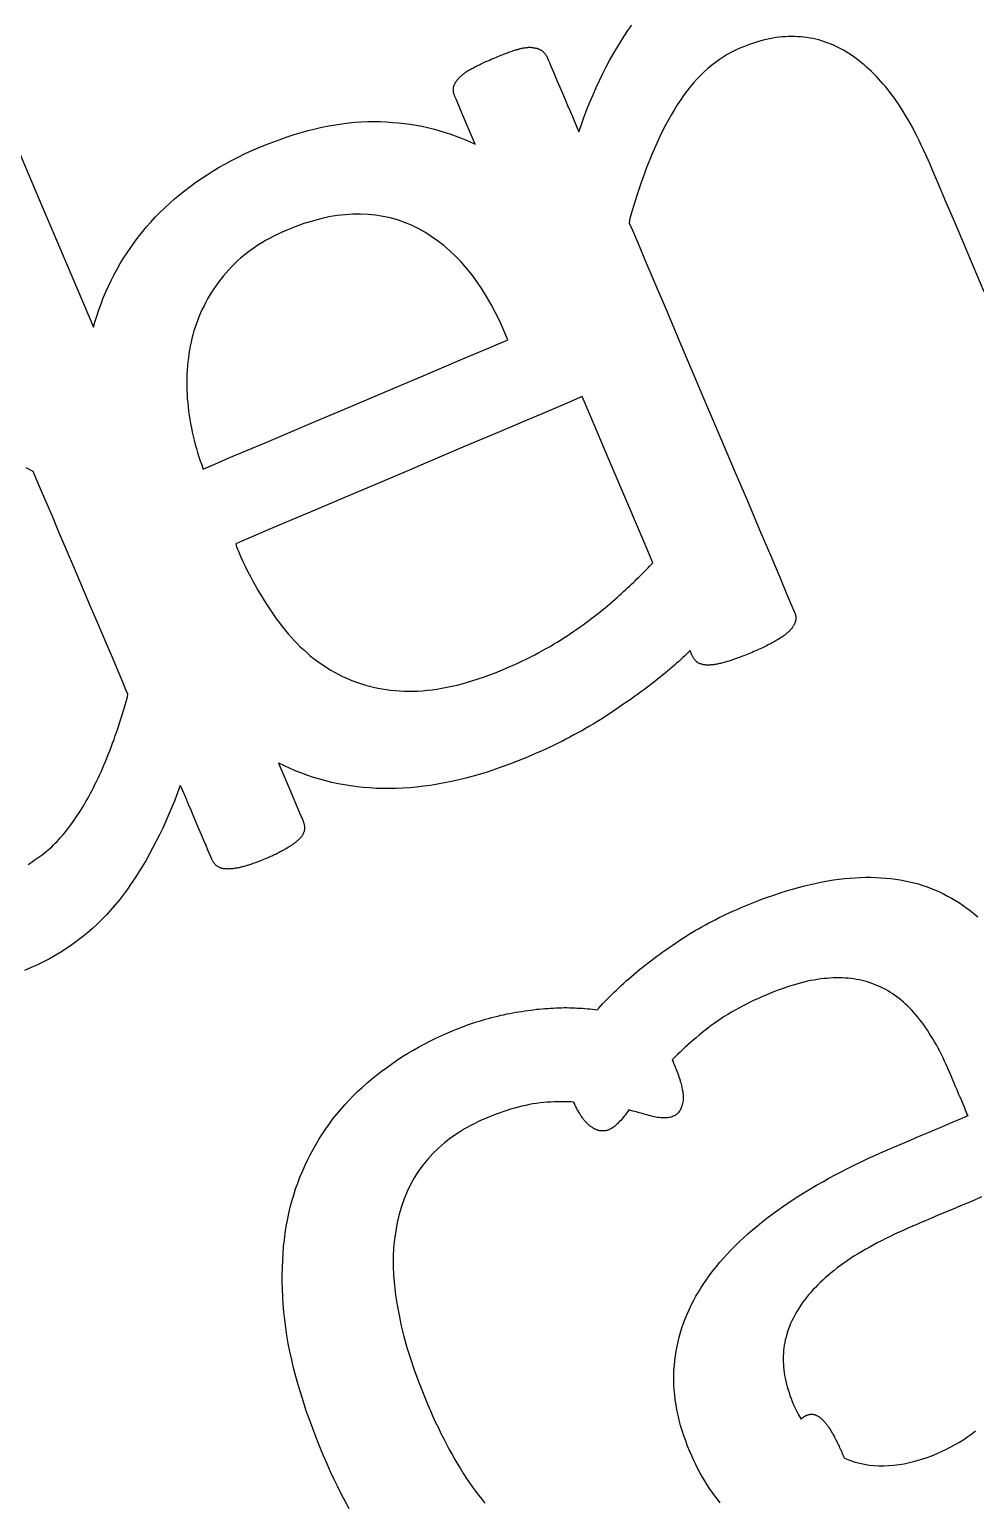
# Model space of a CAD drawing. Header units: millimetres. Extents: x 47 to 159, y 49 to 299.
# Drawn here: x 112.17 to 120.11, y 145.12 to 157.48 of the extents above; entities that cross this region are included whole.
import ezdxf

# ---------------------------------------------------------------- set-up
doc = ezdxf.new("R2010")
doc.units = ezdxf.units.MM

# ---------------------------------------------------------------- blocks, each defined once
blk = doc.blocks.new('angel 01')
for points in [[(-7.809, 96.265), (-7.841, 96.325), (-7.873, 96.386), (-7.904, 96.449), (-7.935, 96.512), (-7.965, 96.577), (-7.994, 96.643), (-8.024, 96.711), (-8.056, 96.787), (-8.086, 96.864), (-8.115, 96.939), (-8.143, 97.014), (-8.169, 97.089), (-8.193, 97.162), (-8.216, 97.235), (-8.237, 97.306), (-8.257, 97.377), (-8.275, 97.448), (-8.291, 97.517), (-8.306, 97.586), (-8.32, 97.654), (-8.331, 97.721), (-8.341, 97.787), (-8.35, 97.853), (-8.357, 97.918), (-8.362, 97.982), (-8.366, 98.045), (-8.369, 98.108), (-8.37, 98.17), (-8.371, 98.23), (-8.369, 98.291), (-8.367, 98.35), (-8.364, 98.408), (-8.359, 98.466), (-8.353, 98.523), (-8.345, 98.579), (-8.337, 98.634), (-8.327, 98.689), (-8.315, 98.743), (-8.303, 98.796), (-8.289, 98.848), (-8.274, 98.899), (-8.258, 98.95), (-8.241, 99), (-8.222, 99.049), (-8.202, 99.097), (-8.181, 99.145), (-8.159, 99.191), (-8.136, 99.237), (-8.112, 99.282), (-8.087, 99.327), (-8.061, 99.371), (-8.033, 99.414), (-8.005, 99.456), (-7.975, 99.497), (-7.945, 99.538), (-7.913, 99.578), (-7.88, 99.618), (-7.846, 99.656), (-7.811, 99.694), (-7.775, 99.731), (-7.738, 99.767), (-7.7, 99.803), (-7.661, 99.837), (-7.621, 99.871), (-7.581, 99.904), (-7.54, 99.936), (-7.497, 99.968), (-7.455, 99.999), (-7.411, 100.028), (-7.366, 100.058), (-7.321, 100.086), (-7.275, 100.113), (-7.228, 100.14), (-7.18, 100.166), (-7.131, 100.191), (-7.082, 100.216), (-7.031, 100.239), (-6.98, 100.262), (-6.943, 100.278), (-6.918, 100.288), (-6.893, 100.298), (-6.867, 100.308), (-6.842, 100.318), (-6.817, 100.327), (-6.792, 100.336), (-6.766, 100.344), (-6.741, 100.352), (-6.716, 100.36), (-6.69, 100.368), (-6.665, 100.375), (-6.64, 100.382), (-6.614, 100.389), (-6.589, 100.396), (-6.563, 100.402), (-6.538, 100.408), (-6.512, 100.413), (-6.487, 100.419), (-6.461, 100.424), (-6.436, 100.428), (-6.411, 100.433), (-6.386, 100.437), (-6.361, 100.441), (-6.336, 100.445), (-6.311, 100.449), (-6.287, 100.452), (-6.263, 100.455), (-6.238, 100.458), (-6.214, 100.46), (-6.191, 100.462), (-6.167, 100.464), (-6.143, 100.466), (-6.12, 100.468), (-6.097, 100.469), (-6.074, 100.47), (-6.051, 100.471), (-6.028, 100.471), (-6.005, 100.472), (-5.983, 100.472), (-5.961, 100.471), (-5.939, 100.471), (-5.917, 100.47), (-5.895, 100.469), (-5.874, 100.468), (-5.852, 100.467), (-5.831, 100.465), (-5.81, 100.463), (-5.79, 100.461), (-5.769, 100.459), (-5.749, 100.457), (-5.729, 100.454), (-5.715, 100.469), (-5.698, 100.488), (-5.68, 100.507), (-5.662, 100.526), (-5.644, 100.544), (-5.625, 100.563), (-5.606, 100.582), (-5.587, 100.601), (-5.567, 100.62), (-5.547, 100.639), (-5.526, 100.658), (-5.505, 100.677), (-5.484, 100.696), (-5.463, 100.715), (-5.441, 100.734), (-5.418, 100.753), (-5.396, 100.772), (-5.373, 100.791), (-5.35, 100.81), (-5.326, 100.828), (-5.302, 100.847), (-5.278, 100.866), (-5.253, 100.884), (-5.228, 100.903), (-5.203, 100.921), (-5.178, 100.94), (-5.152, 100.958), (-5.125, 100.977), (-5.099, 100.995), (-5.072, 101.013), (-5.045, 101.031), (-5.017, 101.049), (-4.989, 101.067), (-4.962, 101.085), (-4.934, 101.102), (-4.906, 101.119), (-4.877, 101.135), (-4.849, 101.151), (-4.82, 101.167), (-4.791, 101.183), (-4.762, 101.198), (-4.733, 101.213), (-4.704, 101.228), (-4.674, 101.243), (-4.645, 101.257), (-4.615, 101.271), (-4.585, 101.284), (-4.555, 101.297), (-4.52, 101.312), (-4.464, 101.336), (-4.409, 101.358), (-4.354, 101.379), (-4.299, 101.399), (-4.246, 101.417), (-4.193, 101.435), (-4.141, 101.452), (-4.089, 101.467), (-4.038, 101.481), (-3.988, 101.495), (-3.938, 101.507), (-3.889, 101.518), (-3.84, 101.527), (-3.792, 101.536), (-3.745, 101.544), (-3.699, 101.55), (-3.653, 101.555), (-3.608, 101.559), (-3.563, 101.563), (-3.519, 101.565), (-3.475, 101.566), (-3.432, 101.566), (-3.39, 101.565), (-3.348, 101.563), (-3.307, 101.56), (-3.266, 101.556), (-3.226, 101.551), (-3.187, 101.544), (-3.148, 101.537), (-3.109, 101.529), (-3.071, 101.52), (-3.034, 101.51), (-2.997, 101.498), (-2.961, 101.486), (-2.926, 101.473), (-2.891, 101.458), (-2.856, 101.443), (-2.822, 101.427), (-2.788, 101.409), (-2.755, 101.391), (-2.722, 101.371), (-2.69, 101.351), (-2.658, 101.33), (-2.627, 101.307), (-2.596, 101.284), (-2.566, 101.26), (-2.536, 101.235)], [(-2.481, 106.481), (-2.574, 106.7), (-2.662, 106.906), (-2.74, 107.091), (-2.808, 107.25), (-2.862, 107.378), (-2.9, 107.468), (-2.92, 107.515), (-2.933, 107.544), (-2.952, 107.588), (-2.971, 107.63), (-2.99, 107.672), (-3.009, 107.712), (-3.028, 107.751), (-3.047, 107.789), (-3.066, 107.826), (-3.084, 107.862), (-3.103, 107.896), (-3.122, 107.93), (-3.141, 107.962), (-3.16, 107.993), (-3.178, 108.023), (-3.197, 108.052), (-3.216, 108.08), (-3.235, 108.106), (-3.253, 108.132), (-3.272, 108.156), (-3.291, 108.18), (-3.31, 108.203), (-3.329, 108.225), (-3.348, 108.247), (-3.368, 108.269), (-3.388, 108.29), (-3.408, 108.31), (-3.428, 108.33), (-3.448, 108.349), (-3.469, 108.367), (-3.489, 108.385), (-3.51, 108.403), (-3.531, 108.42), (-3.552, 108.436), (-3.574, 108.452), (-3.595, 108.467), (-3.617, 108.481), (-3.639, 108.495), (-3.661, 108.508), (-3.684, 108.521), (-3.706, 108.532), (-3.729, 108.543), (-3.752, 108.554), (-3.775, 108.563), (-3.799, 108.572), (-3.822, 108.58), (-3.846, 108.588), (-3.87, 108.595), (-3.895, 108.601), (-3.919, 108.606), (-3.944, 108.611), (-3.969, 108.615), (-3.994, 108.618), (-4.02, 108.621), (-4.045, 108.622), (-4.071, 108.623), (-4.097, 108.624), (-4.123, 108.623), (-4.15, 108.622), (-4.176, 108.62), (-4.202, 108.617), (-4.229, 108.614), (-4.256, 108.61), (-4.282, 108.605), (-4.309, 108.599), (-4.336, 108.592), (-4.364, 108.585), (-4.391, 108.577), (-4.418, 108.568), (-4.446, 108.559), (-4.474, 108.549), (-4.502, 108.538), (-4.531, 108.525), (-4.567, 108.509), (-4.602, 108.491), (-4.637, 108.472), (-4.671, 108.451), (-4.704, 108.429), (-4.737, 108.405), (-4.769, 108.38), (-4.8, 108.354), (-4.831, 108.326), (-4.861, 108.297), (-4.891, 108.266), (-4.92, 108.234), (-4.948, 108.2), (-4.976, 108.165), (-5.003, 108.128), (-5.03, 108.09), (-5.056, 108.051), (-5.081, 108.01), (-5.106, 107.968), (-5.131, 107.924), (-5.155, 107.879), (-5.179, 107.832), (-5.202, 107.784), (-5.225, 107.735), (-5.248, 107.684), (-5.27, 107.632), (-5.292, 107.578), (-5.314, 107.523), (-5.335, 107.466), (-5.356, 107.408), (-5.377, 107.349), (-5.397, 107.288), (-5.416, 107.226), (-5.436, 107.162), (-5.455, 107.097), (-5.459, 107.058), (-5.433, 106.997), (-5.385, 106.885), (-5.319, 106.729), (-5.237, 106.535), (-5.142, 106.312), (-5.037, 106.065), (-4.925, 105.802), (-4.81, 105.529), (-4.693, 105.254), (-4.578, 104.984), (-4.468, 104.725), (-4.366, 104.484), (-4.275, 104.269), (-4.197, 104.085), (-4.136, 103.941), (-4.094, 103.843), (-4.075, 103.798), (-4.072, 103.792), (-4.071, 103.788), (-4.069, 103.783), (-4.068, 103.778), (-4.066, 103.774), (-4.065, 103.769), (-4.064, 103.765), (-4.063, 103.76), (-4.063, 103.756), (-4.062, 103.751), (-4.062, 103.747), (-4.062, 103.742), (-4.062, 103.738), (-4.062, 103.734), (-4.063, 103.73), (-4.063, 103.725), (-4.064, 103.721), (-4.065, 103.717), (-4.066, 103.713), (-4.067, 103.708), (-4.068, 103.704), (-4.07, 103.7), (-4.072, 103.696), (-4.074, 103.691), (-4.076, 103.687), (-4.078, 103.683), (-4.081, 103.678), (-4.083, 103.674), (-4.086, 103.669), (-4.089, 103.665), (-4.093, 103.66), (-4.096, 103.656), (-4.1, 103.652), (-4.104, 103.647), (-4.108, 103.642), (-4.112, 103.638), (-4.116, 103.633), (-4.121, 103.629), (-4.126, 103.624), (-4.131, 103.619), (-4.136, 103.615), (-4.142, 103.61), (-4.148, 103.605), (-4.154, 103.6), (-4.161, 103.596), (-4.167, 103.591), (-4.174, 103.586), (-4.182, 103.581), (-4.189, 103.576), (-4.197, 103.571), (-4.205, 103.566), (-4.213, 103.561), (-4.222, 103.556), (-4.23, 103.551), (-4.24, 103.545), (-4.249, 103.54), (-4.259, 103.535), (-4.269, 103.53), (-4.279, 103.524), (-4.29, 103.519), (-4.301, 103.513), (-4.312, 103.507), (-4.324, 103.502), (-4.336, 103.496), (-4.348, 103.49), (-4.361, 103.485), (-4.374, 103.479), (-4.387, 103.473), (-4.401, 103.467), (-4.414, 103.461), (-4.429, 103.454), (-4.443, 103.448), (-4.457, 103.443), (-4.47, 103.437), (-4.484, 103.432), (-4.497, 103.426), (-4.51, 103.421), (-4.522, 103.416), (-4.535, 103.412), (-4.547, 103.407), (-4.559, 103.403), (-4.57, 103.399), (-4.582, 103.395), (-4.593, 103.391), (-4.604, 103.387), (-4.615, 103.384), (-4.625, 103.38), (-4.636, 103.377), (-4.646, 103.374), (-4.655, 103.371), (-4.665, 103.369), (-4.675, 103.366), (-4.684, 103.364), (-4.693, 103.362), (-4.702, 103.36), (-4.71, 103.358), (-4.719, 103.356), (-4.727, 103.355), (-4.736, 103.353), (-4.744, 103.352), (-4.751, 103.351), (-4.759, 103.35), (-4.766, 103.349), (-4.774, 103.349), (-4.781, 103.348), (-4.787, 103.348), (-4.794, 103.348), (-4.801, 103.348), (-4.807, 103.348), (-4.813, 103.348), (-4.819, 103.349), (-4.825, 103.349), (-4.83, 103.35), (-4.836, 103.351), (-4.841, 103.352), (-4.846, 103.353), (-4.851, 103.354), (-4.856, 103.355), (-4.86, 103.357), (-4.865, 103.358), (-4.869, 103.36), (-4.873, 103.362), (-4.877, 103.364), (-4.88, 103.366), (-4.884, 103.369), (-4.887, 103.371), (-4.891, 103.373), (-4.894, 103.376), (-4.897, 103.379), (-4.9, 103.382), (-4.903, 103.385), (-4.906, 103.388), (-4.909, 103.391), (-4.911, 103.395), (-4.914, 103.398), (-4.917, 103.402), (-4.919, 103.406), (-4.922, 103.41), (-4.924, 103.414), (-4.926, 103.418), (-4.928, 103.423), (-4.931, 103.427), (-4.933, 103.432), (-4.949, 103.47), (-4.949, 103.47), (-4.963, 103.455), (-4.978, 103.44), (-4.994, 103.425), (-5.01, 103.41), (-5.027, 103.394), (-5.044, 103.378), (-5.062, 103.363), (-5.08, 103.346), (-5.098, 103.33), (-5.118, 103.313), (-5.138, 103.297), (-5.158, 103.28), (-5.179, 103.263), (-5.2, 103.245), (-5.222, 103.228), (-5.244, 103.21), (-5.267, 103.192), (-5.291, 103.174), (-5.315, 103.156), (-5.339, 103.138), (-5.364, 103.12), (-5.389, 103.101), (-5.415, 103.083), (-5.441, 103.064), (-5.468, 103.045), (-5.495, 103.027), (-5.523, 103.008), (-5.551, 102.989), (-5.58, 102.969), (-5.609, 102.95), (-5.638, 102.931), (-5.668, 102.911), (-5.699, 102.892), (-5.73, 102.872), (-5.761, 102.853), (-5.793, 102.834), (-5.825, 102.816), (-5.858, 102.797), (-5.89, 102.779), (-5.924, 102.761), (-5.957, 102.743), (-5.991, 102.725), (-6.026, 102.707), (-6.06, 102.69), (-6.095, 102.673), (-6.131, 102.656), (-6.167, 102.639), (-6.203, 102.623), (-6.24, 102.607), (-6.277, 102.591), (-6.327, 102.569), (-6.391, 102.543), (-6.455, 102.518), (-6.519, 102.495), (-6.582, 102.473), (-6.644, 102.452), (-6.706, 102.433), (-6.768, 102.415), (-6.829, 102.399), (-6.89, 102.384), (-6.95, 102.37), (-7.01, 102.358), (-7.069, 102.347), (-7.128, 102.338), (-7.186, 102.33), (-7.244, 102.324), (-7.301, 102.318), (-7.358, 102.315), (-7.414, 102.312), (-7.47, 102.311), (-7.526, 102.312), (-7.581, 102.313), (-7.635, 102.316), (-7.69, 102.321), (-7.743, 102.326), (-7.797, 102.333), (-7.849, 102.342), (-7.902, 102.352), (-7.954, 102.363), (-8.005, 102.375), (-8.056, 102.389), (-8.107, 102.405), (-8.157, 102.421), (-8.206, 102.439), (-8.255, 102.458), (-8.304, 102.479), (-8.352, 102.501), (-8.4, 102.524), (-8.402, 102.525), (-8.301, 102.289), (-8.225, 102.108), (-8.198, 102.045), (-8.196, 102.04), (-8.194, 102.036), (-8.193, 102.031), (-8.191, 102.026), (-8.19, 102.022), (-8.189, 102.017), (-8.187, 102.012), (-8.187, 102.008), (-8.186, 102.003), (-8.185, 101.999), (-8.185, 101.994), (-8.184, 101.99), (-8.184, 101.985), (-8.184, 101.981), (-8.184, 101.976), (-8.184, 101.972), (-8.185, 101.968), (-8.185, 101.963), (-8.186, 101.959), (-8.187, 101.954), (-8.188, 101.95), (-8.189, 101.946), (-8.191, 101.941), (-8.192, 101.937), (-8.194, 101.933), (-8.197, 101.928), (-8.199, 101.924), (-8.201, 101.92), (-8.204, 101.916), (-8.207, 101.912), (-8.21, 101.907), (-8.213, 101.903), (-8.217, 101.899), (-8.22, 101.895), (-8.224, 101.891), (-8.228, 101.887), (-8.233, 101.882), (-8.237, 101.878), (-8.242, 101.874), (-8.247, 101.87), (-8.252, 101.865), (-8.257, 101.861), (-8.263, 101.857), (-8.269, 101.852), (-8.274, 101.848), (-8.281, 101.843), (-8.287, 101.839), (-8.293, 101.834), (-8.3, 101.83), (-8.307, 101.825), (-8.314, 101.821), (-8.322, 101.816), (-8.329, 101.812), (-8.337, 101.807), (-8.345, 101.802), (-8.353, 101.798), (-8.361, 101.793), (-8.37, 101.788), (-8.379, 101.783), (-8.388, 101.779), (-8.397, 101.774), (-8.407, 101.769), (-8.417, 101.764), (-8.427, 101.759), (-8.437, 101.755), (-8.447, 101.75), (-8.458, 101.745), (-8.469, 101.74), (-8.48, 101.735), (-8.491, 101.73), (-8.503, 101.725), (-8.515, 101.72), (-8.527, 101.715), (-8.539, 101.71), (-8.55, 101.705), (-8.562, 101.701), (-8.573, 101.697), (-8.584, 101.692), (-8.595, 101.688), (-8.605, 101.685), (-8.616, 101.681), (-8.626, 101.677), (-8.636, 101.674), (-8.646, 101.671), (-8.655, 101.668), (-8.665, 101.665), (-8.674, 101.662), (-8.683, 101.66), (-8.692, 101.657), (-8.7, 101.655), (-8.709, 101.653), (-8.717, 101.651), (-8.725, 101.649), (-8.733, 101.647), (-8.741, 101.646), (-8.749, 101.644), (-8.756, 101.643), (-8.764, 101.642), (-8.771, 101.64), (-8.778, 101.639), (-8.785, 101.638), (-8.792, 101.638), (-8.799, 101.637), (-8.806, 101.636), (-8.812, 101.636), (-8.818, 101.636), (-8.825, 101.636), (-8.831, 101.635), (-8.836, 101.636), (-8.842, 101.636), (-8.848, 101.636), (-8.853, 101.637), (-8.859, 101.637), (-8.864, 101.638), (-8.869, 101.639), (-8.874, 101.64), (-8.879, 101.642), (-8.884, 101.643), (-8.888, 101.645), (-8.893, 101.646), (-8.897, 101.648), (-8.901, 101.65), (-8.905, 101.653), (-8.909, 101.655), (-8.913, 101.657), (-8.917, 101.66), (-8.92, 101.663), (-8.924, 101.666), (-8.927, 101.669), (-8.931, 101.672), (-8.934, 101.675), (-8.937, 101.679), (-8.94, 101.682), (-8.943, 101.686), (-8.946, 101.69), (-8.948, 101.693), (-8.951, 101.697), (-8.953, 101.702), (-8.956, 101.706), (-8.958, 101.71), (-8.96, 101.715), (-8.962, 101.72), (-8.964, 101.724), (-8.97, 101.738), (-8.98, 101.762), (-8.994, 101.793), (-9.01, 101.832), (-9.029, 101.875), (-9.049, 101.923), (-9.07, 101.974), (-9.092, 102.026), (-9.114, 102.078), (-9.136, 102.129), (-9.157, 102.177), (-9.175, 102.221), (-9.192, 102.261), (-9.206, 102.293), (-9.217, 102.318), (-9.223, 102.334), (-9.226, 102.337), (-9.249, 102.275), (-9.272, 102.214), (-9.297, 102.154), (-9.321, 102.095), (-9.347, 102.037), (-9.373, 101.98), (-9.399, 101.924), (-9.427, 101.869), (-9.455, 101.815), (-9.484, 101.763), (-9.513, 101.711), (-9.543, 101.66), (-9.574, 101.611), (-9.605, 101.562), (-9.637, 101.514), (-9.67, 101.468), (-9.703, 101.422), (-9.737, 101.378), (-9.772, 101.335), (-9.808, 101.293), (-9.845, 101.252), (-9.883, 101.212), (-9.922, 101.174), (-9.962, 101.137), (-10.004, 101.101), (-10.046, 101.066), (-10.09, 101.032), (-10.135, 101), (-10.18, 100.969), (-10.227, 100.939), (-10.275, 100.91), (-10.324, 100.883), (-10.374, 100.857), (-10.425, 100.832), (-10.477, 100.808), (-10.533, 100.784)], [(-10.617, 107.744), (-10.41, 107.256), (-10.183, 106.723), (-9.955, 106.183), (-9.943, 106.225), (-9.927, 106.277), (-9.91, 106.329), (-9.891, 106.38), (-9.872, 106.43), (-9.851, 106.48), (-9.829, 106.529), (-9.806, 106.577), (-9.782, 106.625), (-9.756, 106.672), (-9.729, 106.719), (-9.702, 106.764), (-9.672, 106.809), (-9.642, 106.854), (-9.611, 106.897), (-9.578, 106.94), (-9.544, 106.983), (-9.509, 107.025), (-9.473, 107.066), (-9.436, 107.106), (-9.397, 107.146), (-9.357, 107.185), (-9.317, 107.223), (-9.275, 107.26), (-9.232, 107.296), (-9.188, 107.331), (-9.142, 107.366), (-9.096, 107.4), (-9.049, 107.432), (-9, 107.464), (-8.951, 107.495), (-8.9, 107.526), (-8.848, 107.555), (-8.795, 107.583), (-8.741, 107.611), (-8.686, 107.638), (-8.63, 107.663), (-8.572, 107.688), (-8.511, 107.714), (-8.45, 107.738), (-8.389, 107.76), (-8.329, 107.781), (-8.27, 107.8), (-8.211, 107.818), (-8.153, 107.834), (-8.095, 107.849), (-8.038, 107.862), (-7.981, 107.873), (-7.925, 107.883), (-7.87, 107.891), (-7.815, 107.898), (-7.76, 107.904), (-7.707, 107.907), (-7.653, 107.909), (-7.601, 107.91), (-7.549, 107.909), (-7.497, 107.907), (-7.446, 107.903), (-7.395, 107.899), (-7.345, 107.893), (-7.296, 107.887), (-7.247, 107.879), (-7.199, 107.87), (-7.151, 107.859), (-7.104, 107.848), (-7.057, 107.836), (-7.011, 107.822), (-6.965, 107.807), (-6.92, 107.791), (-6.876, 107.774), (-6.832, 107.756), (-6.788, 107.737), (-6.753, 107.72), (-6.794, 107.818), (-6.867, 107.99), (-6.91, 108.091), (-6.921, 108.115), (-6.922, 108.12), (-6.924, 108.124), (-6.926, 108.129), (-6.927, 108.133), (-6.928, 108.138), (-6.93, 108.142), (-6.931, 108.146), (-6.932, 108.151), (-6.933, 108.155), (-6.933, 108.159), (-6.934, 108.164), (-6.934, 108.168), (-6.934, 108.172), (-6.935, 108.176), (-6.935, 108.18), (-6.935, 108.184), (-6.934, 108.188), (-6.934, 108.192), (-6.933, 108.196), (-6.933, 108.2), (-6.932, 108.204), (-6.93, 108.209), (-6.929, 108.213), (-6.927, 108.217), (-6.925, 108.221), (-6.923, 108.226), (-6.921, 108.23), (-6.919, 108.235), (-6.916, 108.239), (-6.913, 108.244), (-6.91, 108.248), (-6.907, 108.253), (-6.903, 108.257), (-6.899, 108.262), (-6.895, 108.267), (-6.891, 108.272), (-6.887, 108.277), (-6.882, 108.282), (-6.877, 108.286), (-6.872, 108.291), (-6.867, 108.296), (-6.862, 108.3), (-6.856, 108.305), (-6.851, 108.31), (-6.845, 108.314), (-6.838, 108.319), (-6.832, 108.323), (-6.825, 108.328), (-6.818, 108.332), (-6.811, 108.337), (-6.804, 108.341), (-6.797, 108.346), (-6.789, 108.35), (-6.781, 108.354), (-6.773, 108.359), (-6.764, 108.363), (-6.756, 108.368), (-6.746, 108.373), (-6.737, 108.377), (-6.727, 108.382), (-6.717, 108.387), (-6.707, 108.392), (-6.696, 108.397), (-6.685, 108.402), (-6.674, 108.407), (-6.662, 108.413), (-6.65, 108.418), (-6.638, 108.423), (-6.625, 108.429), (-6.612, 108.435), (-6.599, 108.44), (-6.586, 108.446), (-6.574, 108.451), (-6.561, 108.456), (-6.549, 108.461), (-6.537, 108.466), (-6.526, 108.47), (-6.514, 108.475), (-6.503, 108.479), (-6.492, 108.483), (-6.482, 108.487), (-6.471, 108.491), (-6.461, 108.495), (-6.451, 108.498), (-6.441, 108.502), (-6.431, 108.505), (-6.422, 108.508), (-6.413, 108.511), (-6.404, 108.514), (-6.395, 108.516), (-6.386, 108.519), (-6.378, 108.521), (-6.37, 108.523), (-6.362, 108.525), (-6.354, 108.526), (-6.346, 108.528), (-6.339, 108.529), (-6.332, 108.53), (-6.324, 108.531), (-6.317, 108.532), (-6.31, 108.532), (-6.304, 108.533), (-6.297, 108.533), (-6.291, 108.533), (-6.285, 108.533), (-6.279, 108.532), (-6.273, 108.531), (-6.267, 108.531), (-6.262, 108.53), (-6.256, 108.529), (-6.251, 108.528), (-6.246, 108.527), (-6.241, 108.526), (-6.236, 108.525), (-6.231, 108.523), (-6.227, 108.522), (-6.222, 108.52), (-6.218, 108.518), (-6.214, 108.517), (-6.21, 108.515), (-6.206, 108.513), (-6.202, 108.511), (-6.198, 108.509), (-6.194, 108.506), (-6.191, 108.504), (-6.188, 108.502), (-6.184, 108.499), (-6.181, 108.496), (-6.178, 108.493), (-6.175, 108.49), (-6.172, 108.487), (-6.17, 108.484), (-6.167, 108.481), (-6.164, 108.477), (-6.161, 108.473), (-6.159, 108.47), (-6.156, 108.466), (-6.154, 108.462), (-6.152, 108.458), (-6.15, 108.453), (-6.148, 108.449), (-6.145, 108.445), (-6.144, 108.441), (-6.139, 108.428), (-6.129, 108.406), (-6.116, 108.376), (-6.101, 108.339), (-6.083, 108.296), (-6.063, 108.249), (-6.041, 108.199), (-6.02, 108.148), (-5.997, 108.096), (-5.976, 108.045), (-5.955, 107.996), (-5.936, 107.951), (-5.919, 107.91), (-5.904, 107.876), (-5.893, 107.849), (-5.885, 107.831), (-5.882, 107.824), (-5.863, 107.878), (-5.839, 107.945), (-5.814, 108.01), (-5.789, 108.073), (-5.763, 108.135), (-5.736, 108.196), (-5.709, 108.255), (-5.681, 108.312), (-5.653, 108.368), (-5.624, 108.423), (-5.594, 108.476), (-5.564, 108.527), (-5.533, 108.577), (-5.502, 108.626), (-5.47, 108.673), (-5.437, 108.718)], [(-10.503, 101.675), (-10.486, 101.686), (-10.468, 101.697), (-10.451, 101.709), (-10.434, 101.72), (-10.417, 101.732), (-10.401, 101.744), (-10.384, 101.756), (-10.368, 101.769), (-10.352, 101.782), (-10.336, 101.795), (-10.321, 101.809), (-10.305, 101.823), (-10.29, 101.838), (-10.275, 101.853), (-10.26, 101.868), (-10.245, 101.884), (-10.23, 101.9), (-10.215, 101.917), (-10.2, 101.934), (-10.186, 101.952), (-10.171, 101.97), (-10.157, 101.988), (-10.143, 102.007), (-10.129, 102.027), (-10.115, 102.046), (-10.101, 102.067), (-10.087, 102.087), (-10.074, 102.108), (-10.06, 102.129), (-10.047, 102.151), (-10.033, 102.174), (-10.02, 102.197), (-10.007, 102.22), (-9.994, 102.244), (-9.981, 102.268), (-9.968, 102.293), (-9.955, 102.318), (-9.942, 102.344), (-9.929, 102.37), (-9.916, 102.397), (-9.904, 102.424), (-9.891, 102.451), (-9.879, 102.479), (-9.867, 102.508), (-9.854, 102.537), (-9.842, 102.567), (-9.83, 102.597), (-9.818, 102.628), (-9.806, 102.659), (-9.794, 102.691), (-9.782, 102.723), (-9.771, 102.756), (-9.759, 102.79), (-9.748, 102.824), (-9.736, 102.859), (-9.725, 102.895), (-9.714, 102.931), (-9.702, 102.967), (-9.691, 103.004), (-9.68, 103.042), (-9.67, 103.081), (-9.667, 103.104), (-9.682, 103.139), (-9.709, 103.205), (-9.748, 103.296), (-9.796, 103.41), (-9.852, 103.541), (-9.913, 103.685), (-9.979, 103.839), (-10.046, 103.998), (-10.114, 104.158), (-10.181, 104.314), (-10.244, 104.464), (-10.302, 104.602), (-10.354, 104.724), (-10.398, 104.826), (-10.431, 104.904), (-10.452, 104.954), (-10.46, 104.972), (-10.52, 105.003)], [(-4.697, 96.317), (-4.72, 96.345), (-4.742, 96.375), (-4.764, 96.404), (-4.785, 96.435), (-4.806, 96.467), (-4.826, 96.499), (-4.845, 96.532), (-4.864, 96.566), (-4.883, 96.6), (-4.901, 96.636), (-4.918, 96.672), (-4.935, 96.709), (-4.952, 96.747), (-4.97, 96.792), (-4.986, 96.836), (-5.002, 96.879), (-5.016, 96.923), (-5.028, 96.966), (-5.04, 97.009), (-5.05, 97.052), (-5.059, 97.095), (-5.067, 97.137), (-5.073, 97.179), (-5.078, 97.221), (-5.082, 97.263), (-5.084, 97.304), (-5.085, 97.346), (-5.085, 97.387), (-5.084, 97.428), (-5.081, 97.468), (-5.077, 97.509), (-5.072, 97.549), (-5.066, 97.589), (-5.058, 97.628), (-5.05, 97.668), (-5.04, 97.707), (-5.029, 97.746), (-5.017, 97.785), (-5.004, 97.823), (-4.989, 97.861), (-4.974, 97.899), (-4.957, 97.937), (-4.939, 97.974), (-4.921, 98.012), (-4.9, 98.049), (-4.879, 98.085), (-4.857, 98.122), (-4.833, 98.158), (-4.809, 98.194), (-4.783, 98.23), (-4.756, 98.265), (-4.728, 98.3), (-4.699, 98.335), (-4.669, 98.37), (-4.637, 98.404), (-4.605, 98.439), (-4.571, 98.473), (-4.537, 98.506), (-4.501, 98.54), (-4.464, 98.573), (-4.426, 98.606), (-4.387, 98.639), (-4.347, 98.672), (-4.306, 98.704), (-4.263, 98.736), (-4.22, 98.768), (-4.175, 98.799), (-4.13, 98.831), (-4.083, 98.861), (-4.036, 98.892), (-3.987, 98.922), (-3.938, 98.952), (-3.888, 98.982), (-3.836, 99.011), (-3.784, 99.04), (-3.731, 99.069), (-3.677, 99.097), (-3.622, 99.126), (-3.566, 99.153), (-3.509, 99.181), (-3.452, 99.208), (-3.393, 99.235), (-3.333, 99.261), (-3.273, 99.288), (-3.258, 99.294), (-3.243, 99.3), (-3.219, 99.31), (-3.186, 99.324), (-3.146, 99.341), (-3.1, 99.361), (-3.051, 99.382), (-2.998, 99.404), (-2.944, 99.427), (-2.89, 99.45), (-2.837, 99.472), (-2.787, 99.494), (-2.741, 99.513), (-2.7, 99.531), (-2.666, 99.545), (-2.64, 99.556), (-2.623, 99.563), (-2.617, 99.566), (-2.619, 99.569), (-2.623, 99.578), (-2.629, 99.593), (-2.637, 99.612), (-2.647, 99.636), (-2.658, 99.662), (-2.67, 99.69), (-2.683, 99.72), (-2.696, 99.75), (-2.709, 99.781), (-2.721, 99.81), (-2.733, 99.839), (-2.744, 99.864), (-2.754, 99.887), (-2.761, 99.905), (-2.767, 99.919), (-2.771, 99.928), (-2.774, 99.935), (-2.787, 99.965), (-2.8, 99.994), (-2.814, 100.023), (-2.827, 100.052), (-2.841, 100.079), (-2.855, 100.107), (-2.869, 100.133), (-2.883, 100.16), (-2.898, 100.185), (-2.913, 100.21), (-2.928, 100.235), (-2.943, 100.259), (-2.958, 100.282), (-2.974, 100.305), (-2.989, 100.327), (-3.005, 100.349), (-3.021, 100.37), (-3.038, 100.391), (-3.054, 100.411), (-3.071, 100.431), (-3.088, 100.45), (-3.105, 100.468), (-3.123, 100.485), (-3.141, 100.502), (-3.159, 100.519), (-3.177, 100.534), (-3.196, 100.549), (-3.215, 100.564), (-3.234, 100.578), (-3.253, 100.591), (-3.273, 100.603), (-3.292, 100.615), (-3.312, 100.626), (-3.333, 100.637), (-3.353, 100.647), (-3.374, 100.656), (-3.395, 100.665), (-3.417, 100.673), (-3.439, 100.681), (-3.461, 100.688), (-3.483, 100.694), (-3.506, 100.7), (-3.529, 100.705), (-3.552, 100.709), (-3.575, 100.713), (-3.599, 100.716), (-3.623, 100.719), (-3.648, 100.72), (-3.672, 100.722), (-3.697, 100.722), (-3.722, 100.722), (-3.748, 100.722), (-3.774, 100.72), (-3.8, 100.718), (-3.827, 100.716), (-3.854, 100.713), (-3.881, 100.709), (-3.909, 100.704), (-3.937, 100.699), (-3.965, 100.693), (-3.994, 100.686), (-4.024, 100.678), (-4.054, 100.67), (-4.084, 100.661), (-4.114, 100.652), (-4.145, 100.642), (-4.177, 100.631), (-4.209, 100.619), (-4.241, 100.607), (-4.273, 100.594), (-4.306, 100.58), (-4.341, 100.565), (-4.376, 100.55), (-4.41, 100.534), (-4.444, 100.518), (-4.477, 100.501), (-4.509, 100.485), (-4.541, 100.468), (-4.572, 100.45), (-4.602, 100.433), (-4.632, 100.415), (-4.662, 100.397), (-4.69, 100.378), (-4.718, 100.359), (-4.746, 100.34), (-4.773, 100.321), (-4.799, 100.301), (-4.825, 100.281), (-4.85, 100.261), (-4.874, 100.24), (-4.898, 100.22), (-4.922, 100.2), (-4.945, 100.179), (-4.968, 100.159), (-4.99, 100.139), (-5.012, 100.119), (-5.033, 100.099), (-5.054, 100.079), (-5.075, 100.059), (-5.095, 100.04), (-5.1, 100.035), (-5.096, 100.026), (-5.092, 100.016), (-5.087, 100.005), (-5.083, 99.995), (-5.074, 99.975), (-5.065, 99.953), (-5.057, 99.932), (-5.05, 99.911), (-5.043, 99.891), (-5.036, 99.872), (-5.031, 99.853), (-5.025, 99.835), (-5.021, 99.818), (-5.017, 99.801), (-5.014, 99.785), (-5.011, 99.769), (-5.009, 99.754), (-5.008, 99.74), (-5.007, 99.727), (-5.007, 99.714), (-5.007, 99.702), (-5.008, 99.69), (-5.01, 99.679), (-5.012, 99.668), (-5.014, 99.658), (-5.017, 99.649), (-5.02, 99.639), (-5.023, 99.63), (-5.027, 99.622), (-5.031, 99.614), (-5.035, 99.607), (-5.04, 99.6), (-5.045, 99.593), (-5.05, 99.587), (-5.056, 99.581), (-5.062, 99.576), (-5.068, 99.572), (-5.075, 99.567), (-5.082, 99.563), (-5.09, 99.56), (-5.099, 99.557), (-5.108, 99.554), (-5.118, 99.551), (-5.128, 99.549), (-5.139, 99.548), (-5.149, 99.547), (-5.161, 99.546), (-5.172, 99.546), (-5.184, 99.547), (-5.197, 99.547), (-5.209, 99.549), (-5.223, 99.551), (-5.236, 99.553), (-5.25, 99.556), (-5.264, 99.559), (-5.279, 99.563), (-5.294, 99.567), (-5.309, 99.572), (-5.325, 99.576), (-5.341, 99.581), (-5.358, 99.586), (-5.375, 99.59), (-5.392, 99.595), (-5.41, 99.6), (-5.428, 99.604), (-5.446, 99.609), (-5.463, 99.613), (-5.472, 99.601), (-5.482, 99.587), (-5.492, 99.573), (-5.502, 99.56), (-5.512, 99.548), (-5.522, 99.537), (-5.531, 99.526), (-5.541, 99.516), (-5.55, 99.507), (-5.559, 99.498), (-5.567, 99.49), (-5.576, 99.482), (-5.584, 99.475), (-5.592, 99.469), (-5.6, 99.463), (-5.607, 99.458), (-5.615, 99.454), (-5.622, 99.451), (-5.628, 99.448), (-5.633, 99.446), (-5.637, 99.445), (-5.642, 99.443), (-5.646, 99.442), (-5.651, 99.441), (-5.656, 99.439), (-5.66, 99.439), (-5.665, 99.438), (-5.669, 99.437), (-5.674, 99.437), (-5.679, 99.437), (-5.683, 99.437), (-5.688, 99.437), (-5.692, 99.437), (-5.697, 99.437), (-5.701, 99.438), (-5.706, 99.439), (-5.71, 99.439), (-5.715, 99.441), (-5.719, 99.442), (-5.724, 99.443), (-5.728, 99.445), (-5.733, 99.446), (-5.737, 99.448), (-5.742, 99.45), (-5.746, 99.452), (-5.751, 99.454), (-5.756, 99.457), (-5.76, 99.459), (-5.765, 99.462), (-5.769, 99.465), (-5.774, 99.468), (-5.778, 99.471), (-5.783, 99.474), (-5.787, 99.478), (-5.792, 99.481), (-5.797, 99.485), (-5.801, 99.489), (-5.806, 99.493), (-5.81, 99.497), (-5.815, 99.502), (-5.819, 99.507), (-5.824, 99.512), (-5.828, 99.517), (-5.833, 99.522), (-5.837, 99.527), (-5.842, 99.533), (-5.846, 99.539), (-5.85, 99.545), (-5.855, 99.551), (-5.859, 99.558), (-5.863, 99.564), (-5.868, 99.571), (-5.872, 99.578), (-5.876, 99.585), (-5.88, 99.592), (-5.884, 99.599), (-5.889, 99.606), (-5.893, 99.613), (-5.897, 99.621), (-5.901, 99.629), (-5.905, 99.636), (-5.909, 99.644), (-5.913, 99.652), (-5.917, 99.66), (-5.92, 99.668), (-5.924, 99.677), (-5.926, 99.68), (-5.95, 99.681), (-5.977, 99.682), (-6.005, 99.682), (-6.033, 99.682), (-6.061, 99.682), (-6.089, 99.681), (-6.118, 99.68), (-6.148, 99.678), (-6.177, 99.676), (-6.207, 99.672), (-6.237, 99.668), (-6.267, 99.664), (-6.298, 99.658), (-6.328, 99.652), (-6.36, 99.645), (-6.391, 99.637), (-6.423, 99.628), (-6.455, 99.619), (-6.487, 99.609), (-6.519, 99.598), (-6.552, 99.587), (-6.585, 99.575), (-6.619, 99.561), (-6.652, 99.548), (-6.713, 99.521), (-6.778, 99.489), (-6.841, 99.454), (-6.9, 99.417), (-6.956, 99.379), (-7.009, 99.337), (-7.059, 99.294), (-7.106, 99.248), (-7.15, 99.201), (-7.191, 99.15), (-7.229, 99.098), (-7.263, 99.044), (-7.295, 98.987), (-7.323, 98.928), (-7.349, 98.867), (-7.371, 98.803), (-7.39, 98.738), (-7.406, 98.67), (-7.419, 98.6), (-7.429, 98.528), (-7.436, 98.455), (-7.439, 98.38), (-7.439, 98.303), (-7.436, 98.224), (-7.43, 98.143), (-7.42, 98.06), (-7.407, 97.976), (-7.391, 97.89), (-7.372, 97.802), (-7.35, 97.712), (-7.324, 97.62), (-7.295, 97.527), (-7.263, 97.432), (-7.228, 97.334), (-7.189, 97.236), (-7.15, 97.139), (-7.128, 97.089), (-7.106, 97.04), (-7.084, 96.991), (-7.061, 96.944), (-7.039, 96.898), (-7.016, 96.852), (-6.993, 96.807), (-6.969, 96.764), (-6.946, 96.721), (-6.922, 96.679), (-6.898, 96.638), (-6.873, 96.598), (-6.849, 96.559), (-6.824, 96.521), (-6.799, 96.484), (-6.774, 96.448), (-6.748, 96.413), (-6.722, 96.378), (-6.696, 96.345), (-6.67, 96.312)], [(-2.503, 98.883), (-2.558, 98.86), (-2.617, 98.835), (-2.68, 98.808), (-2.743, 98.781), (-2.806, 98.755), (-2.867, 98.729), (-2.924, 98.705), (-2.975, 98.683), (-3.018, 98.665), (-3.053, 98.65), (-3.076, 98.64), (-3.087, 98.635), (-3.116, 98.623), (-3.156, 98.605), (-3.195, 98.588), (-3.234, 98.57), (-3.271, 98.552), (-3.308, 98.534), (-3.344, 98.516), (-3.379, 98.497), (-3.414, 98.479), (-3.447, 98.46), (-3.48, 98.442), (-3.512, 98.423), (-3.543, 98.404), (-3.574, 98.385), (-3.603, 98.366), (-3.632, 98.346), (-3.66, 98.327), (-3.687, 98.307), (-3.714, 98.287), (-3.74, 98.267), (-3.765, 98.247), (-3.789, 98.227), (-3.812, 98.207), (-3.835, 98.186), (-3.857, 98.165), (-3.878, 98.145), (-3.898, 98.124), (-3.918, 98.103), (-3.937, 98.082), (-3.955, 98.061), (-3.973, 98.039), (-3.989, 98.018), (-4.005, 97.996), (-4.02, 97.974), (-4.035, 97.953), (-4.048, 97.93), (-4.061, 97.908), (-4.074, 97.886), (-4.085, 97.864), (-4.096, 97.842), (-4.106, 97.82), (-4.115, 97.797), (-4.123, 97.775), (-4.131, 97.752), (-4.138, 97.73), (-4.144, 97.707), (-4.15, 97.685), (-4.154, 97.662), (-4.159, 97.64), (-4.162, 97.617), (-4.164, 97.594), (-4.166, 97.571), (-4.167, 97.548), (-4.168, 97.525), (-4.167, 97.502), (-4.166, 97.479), (-4.165, 97.455), (-4.162, 97.432), (-4.159, 97.408), (-4.156, 97.385), (-4.151, 97.361), (-4.146, 97.337), (-4.141, 97.313), (-4.134, 97.289), (-4.127, 97.265), (-4.119, 97.241), (-4.111, 97.216), (-4.102, 97.192), (-4.092, 97.167), (-4.078, 97.134), (-4.059, 97.094), (-4.039, 97.055), (-4.018, 97.018), (-4.014, 97.022), (-4.007, 97.028), (-4, 97.034), (-3.992, 97.039), (-3.985, 97.044), (-3.978, 97.048), (-3.972, 97.05), (-3.968, 97.052), (-3.964, 97.053), (-3.96, 97.055), (-3.956, 97.056), (-3.952, 97.057), (-3.948, 97.057), (-3.944, 97.058), (-3.94, 97.059), (-3.936, 97.059), (-3.932, 97.059), (-3.928, 97.059), (-3.924, 97.059), (-3.92, 97.059), (-3.916, 97.058), (-3.912, 97.058), (-3.908, 97.057), (-3.904, 97.056), (-3.9, 97.055), (-3.897, 97.053), (-3.893, 97.052), (-3.889, 97.05), (-3.885, 97.048), (-3.881, 97.046), (-3.876, 97.044), (-3.872, 97.041), (-3.868, 97.039), (-3.864, 97.036), (-3.86, 97.033), (-3.856, 97.029), (-3.852, 97.026), (-3.847, 97.022), (-3.843, 97.018), (-3.839, 97.014), (-3.834, 97.01), (-3.83, 97.005), (-3.826, 97), (-3.821, 96.996), (-3.817, 96.991), (-3.812, 96.985), (-3.808, 96.98), (-3.804, 96.974), (-3.799, 96.968), (-3.795, 96.962), (-3.79, 96.956), (-3.786, 96.95), (-3.781, 96.943), (-3.777, 96.936), (-3.772, 96.929), (-3.768, 96.922), (-3.764, 96.915), (-3.759, 96.907), (-3.755, 96.899), (-3.75, 96.891), (-3.746, 96.883), (-3.741, 96.875), (-3.737, 96.866), (-3.732, 96.857), (-3.728, 96.849), (-3.723, 96.839), (-3.718, 96.83), (-3.714, 96.82), (-3.709, 96.811), (-3.704, 96.801), (-3.699, 96.791), (-3.695, 96.78), (-3.69, 96.77), (-3.685, 96.759), (-3.68, 96.748), (-3.675, 96.737), (-3.67, 96.725), (-3.665, 96.714), (-3.661, 96.704), (-3.657, 96.694), (-3.656, 96.692), (-3.639, 96.685), (-3.602, 96.671), (-3.564, 96.658), (-3.526, 96.648), (-3.487, 96.64), (-3.447, 96.633), (-3.407, 96.629), (-3.366, 96.627), (-3.324, 96.626), (-3.282, 96.628), (-3.239, 96.631), (-3.196, 96.637), (-3.152, 96.644), (-3.107, 96.654), (-3.062, 96.665), (-3.016, 96.678), (-2.969, 96.694), (-2.922, 96.711), (-2.875, 96.73), (-2.835, 96.748), (-2.797, 96.766), (-2.76, 96.785), (-2.724, 96.805), (-2.688, 96.826), (-2.653, 96.848), (-2.62, 96.871), (-2.586, 96.895), (-2.554, 96.92)]]:
    blk.add_lwpolyline(points)
for points in [[(-6.479, 106.078), (-6.511, 106.157), (-6.545, 106.233), (-6.581, 106.305), (-6.618, 106.375), (-6.656, 106.442), (-6.696, 106.506), (-6.738, 106.567), (-6.78, 106.625), (-6.824, 106.68), (-6.87, 106.732), (-6.917, 106.781), (-6.966, 106.827), (-7.016, 106.87), (-7.067, 106.91), (-7.12, 106.946), (-7.174, 106.98), (-7.23, 107.011), (-7.287, 107.039), (-7.345, 107.063), (-7.404, 107.084), (-7.464, 107.101), (-7.525, 107.114), (-7.587, 107.124), (-7.65, 107.131), (-7.714, 107.133), (-7.779, 107.133), (-7.844, 107.128), (-7.911, 107.12), (-7.979, 107.109), (-8.048, 107.094), (-8.118, 107.075), (-8.189, 107.053), (-8.261, 107.027), (-8.333, 106.998), (-8.371, 106.982), (-8.407, 106.965), (-8.442, 106.948), (-8.477, 106.929), (-8.51, 106.911), (-8.543, 106.892), (-8.574, 106.872), (-8.605, 106.851), (-8.635, 106.83), (-8.664, 106.809), (-8.692, 106.786), (-8.72, 106.764), (-8.746, 106.74), (-8.772, 106.716), (-8.796, 106.691), (-8.82, 106.666), (-8.842, 106.64), (-8.864, 106.614), (-8.886, 106.588), (-8.906, 106.561), (-8.926, 106.534), (-8.945, 106.506), (-8.963, 106.478), (-8.98, 106.45), (-8.997, 106.422), (-9.012, 106.393), (-9.027, 106.364), (-9.042, 106.335), (-9.055, 106.305), (-9.068, 106.275), (-9.08, 106.245), (-9.091, 106.214), (-9.101, 106.183), (-9.111, 106.152), (-9.12, 106.121), (-9.128, 106.089), (-9.135, 106.057), (-9.142, 106.025), (-9.148, 105.992), (-9.154, 105.96), (-9.158, 105.927), (-9.162, 105.894), (-9.166, 105.86), (-9.168, 105.827), (-9.17, 105.793), (-9.171, 105.759), (-9.172, 105.724), (-9.172, 105.69), (-9.171, 105.655), (-9.169, 105.62), (-9.167, 105.585), (-9.164, 105.549), (-9.16, 105.514), (-9.156, 105.479), (-9.151, 105.444), (-9.146, 105.409), (-9.14, 105.374), (-9.133, 105.339), (-9.126, 105.304), (-9.118, 105.269), (-9.11, 105.235), (-9.101, 105.2), (-9.091, 105.165), (-9.081, 105.131), (-9.07, 105.096), (-9.058, 105.062), (-9.046, 105.028), (-9.033, 104.993), (-9.008, 105.004), (-8.935, 105.035), (-8.823, 105.083), (-8.675, 105.145), (-8.5, 105.22), (-8.303, 105.303), (-8.09, 105.394), (-7.868, 105.488), (-7.643, 105.583), (-7.421, 105.678), (-7.209, 105.768), (-7.012, 105.852), (-6.836, 105.926), (-6.689, 105.988), (-6.576, 106.036), (-6.504, 106.067)], [(-5.853, 105.601), (-5.975, 105.549), (-6.152, 105.474), (-6.359, 105.386), (-6.588, 105.289), (-6.835, 105.184), (-7.091, 105.075), (-7.35, 104.965), (-7.607, 104.856), (-7.853, 104.752), (-8.083, 104.654), (-8.291, 104.566), (-8.469, 104.49), (-8.611, 104.43), (-8.711, 104.388), (-8.761, 104.366), (-8.755, 104.339), (-8.736, 104.296), (-8.717, 104.253), (-8.698, 104.212), (-8.678, 104.171), (-8.658, 104.13), (-8.637, 104.091), (-8.617, 104.052), (-8.596, 104.014), (-8.575, 103.976), (-8.553, 103.939), (-8.531, 103.903), (-8.509, 103.868), (-8.487, 103.833), (-8.464, 103.799), (-8.441, 103.766), (-8.418, 103.734), (-8.395, 103.702), (-8.371, 103.671), (-8.347, 103.64), (-8.322, 103.611), (-8.297, 103.582), (-8.271, 103.555), (-8.246, 103.528), (-8.219, 103.502), (-8.192, 103.477), (-8.165, 103.452), (-8.138, 103.429), (-8.11, 103.406), (-8.081, 103.384), (-8.052, 103.363), (-8.023, 103.343), (-7.993, 103.324), (-7.963, 103.305), (-7.932, 103.288), (-7.901, 103.271), (-7.87, 103.255), (-7.838, 103.24), (-7.806, 103.226), (-7.773, 103.213), (-7.74, 103.2), (-7.707, 103.189), (-7.673, 103.179), (-7.639, 103.17), (-7.604, 103.161), (-7.569, 103.154), (-7.533, 103.147), (-7.497, 103.142), (-7.461, 103.137), (-7.424, 103.134), (-7.387, 103.131), (-7.349, 103.129), (-7.311, 103.129), (-7.273, 103.129), (-7.234, 103.13), (-7.194, 103.132), (-7.154, 103.136), (-7.114, 103.14), (-7.073, 103.146), (-7.031, 103.153), (-6.99, 103.161), (-6.947, 103.17), (-6.904, 103.18), (-6.861, 103.191), (-6.817, 103.203), (-6.772, 103.217), (-6.727, 103.231), (-6.682, 103.247), (-6.636, 103.263), (-6.589, 103.281), (-6.542, 103.3), (-6.498, 103.319), (-6.461, 103.335), (-6.425, 103.351), (-6.389, 103.367), (-6.354, 103.384), (-6.319, 103.401), (-6.285, 103.417), (-6.252, 103.434), (-6.219, 103.452), (-6.187, 103.469), (-6.155, 103.486), (-6.124, 103.504), (-6.094, 103.522), (-6.064, 103.539), (-6.035, 103.558), (-6.007, 103.576), (-5.979, 103.594), (-5.951, 103.613), (-5.925, 103.631), (-5.898, 103.65), (-5.872, 103.668), (-5.847, 103.686), (-5.822, 103.704), (-5.798, 103.722), (-5.774, 103.74), (-5.751, 103.758), (-5.728, 103.776), (-5.705, 103.793), (-5.684, 103.811), (-5.662, 103.828), (-5.641, 103.846), (-5.621, 103.863), (-5.601, 103.88), (-5.581, 103.897), (-5.562, 103.914), (-5.544, 103.931), (-5.525, 103.948), (-5.508, 103.964), (-5.49, 103.98), (-5.473, 103.996), (-5.457, 104.011), (-5.441, 104.027), (-5.425, 104.042), (-5.41, 104.056), (-5.395, 104.071), (-5.38, 104.085), (-5.366, 104.099), (-5.352, 104.113), (-5.339, 104.126), (-5.326, 104.14), (-5.313, 104.152), (-5.301, 104.165), (-5.289, 104.177), (-5.278, 104.19), (-5.267, 104.201), (-5.262, 104.207), (-5.327, 104.361), (-5.471, 104.7), (-5.627, 105.067), (-5.79, 105.452)]]:
    blk.add_lwpolyline(points, close=True)

msp = doc.modelspace()

# ---------------------------------------------------------------- block references
msp.add_blockref('angel 01', (122.661, 48.801))

doc.saveas('drawing.dxf')
